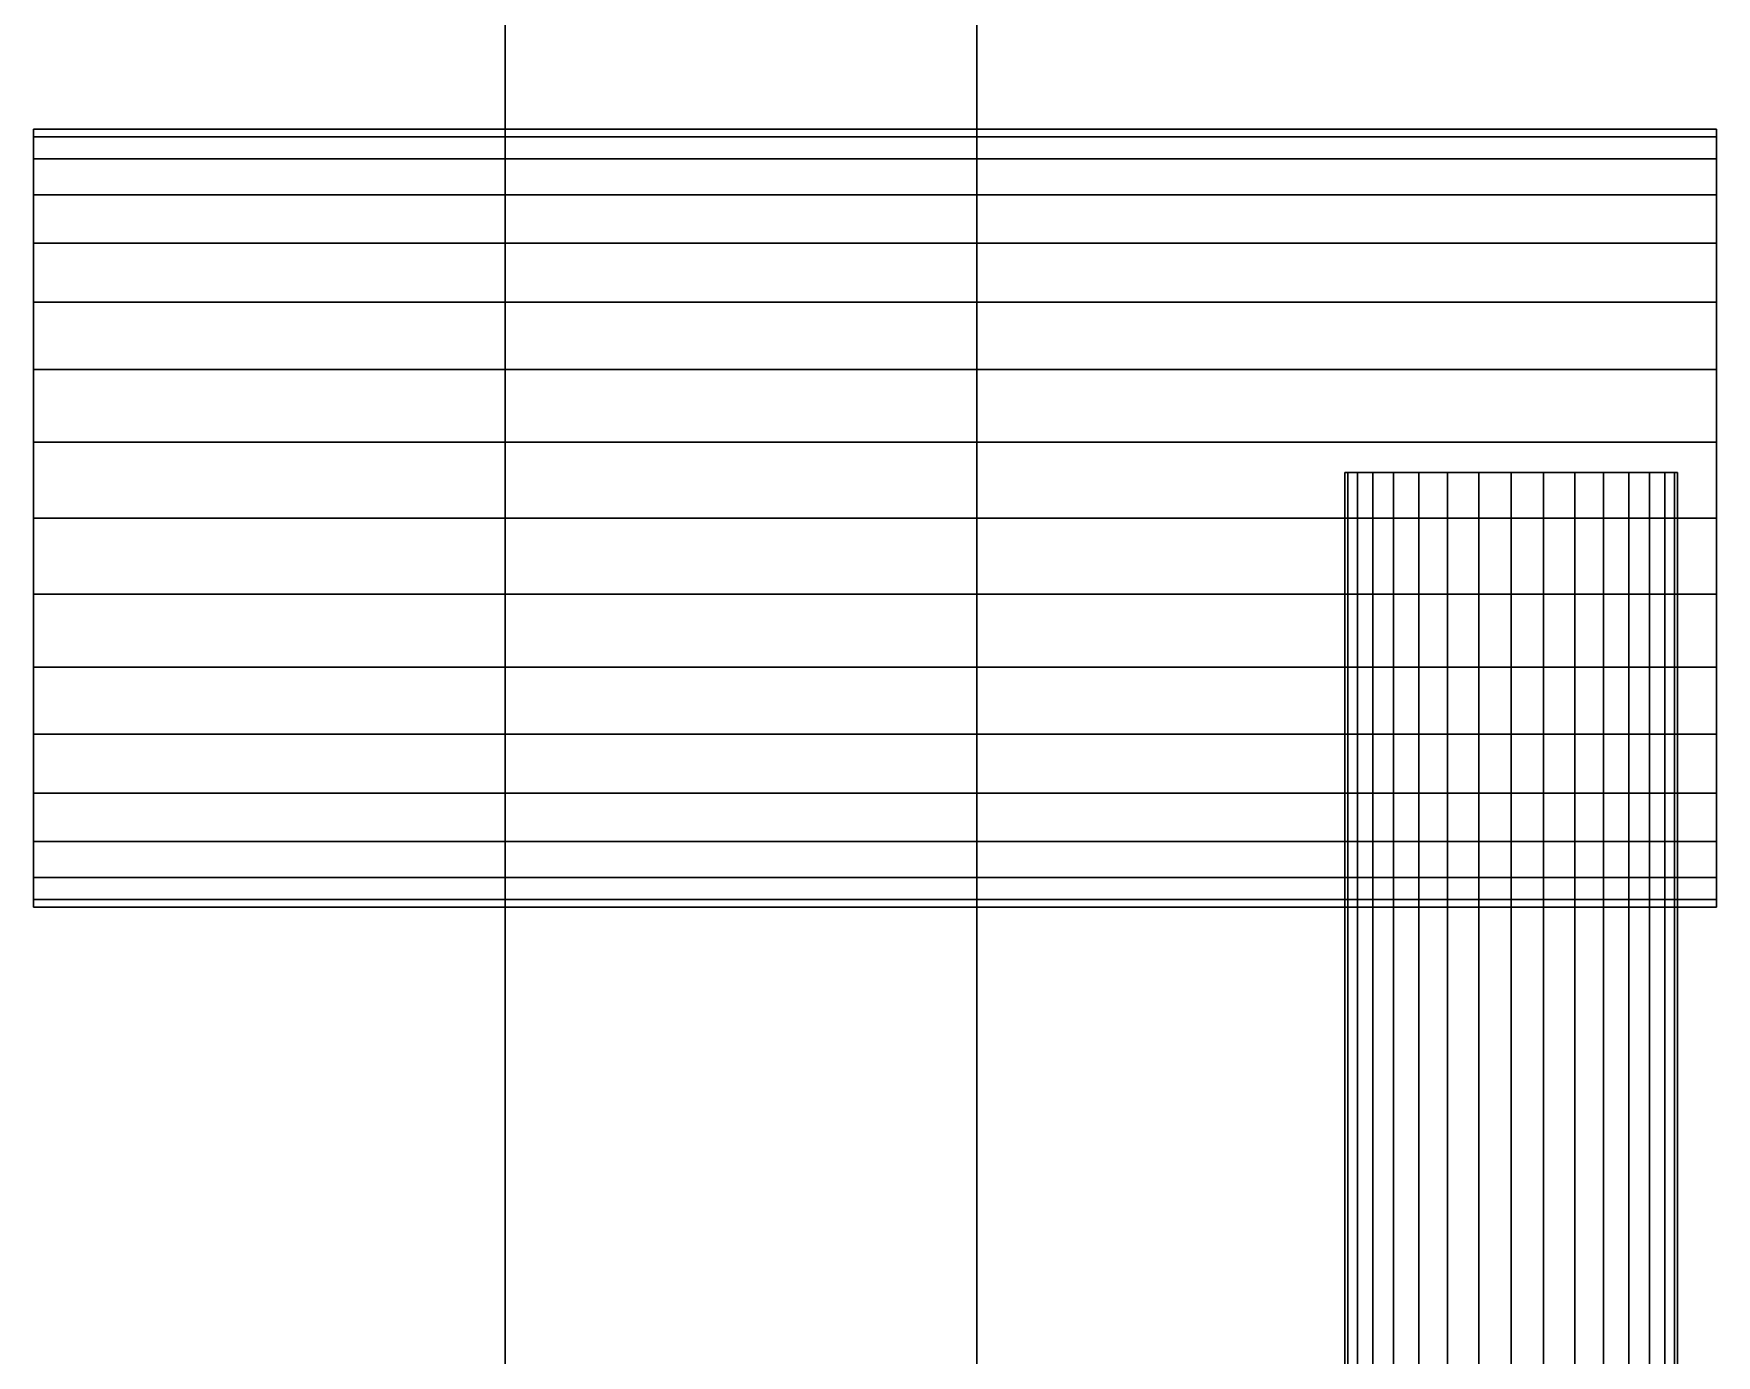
# Model space of a CAD drawing. Header units: metres. Extents: x 0 to 34.6, y -10.7 to 20.6.
# Drawn here: x 0.1165 to 0.1709, y 7.0561 to 7.0988 of the extents above; entities that cross this region are included whole.
import ezdxf

# ---------------------------------------------------------------- set-up
doc = ezdxf.new("R2010")
doc.units = ezdxf.units.M
doc.header["$MEASUREMENT"] = 0
doc.layers.get('0').update_dxf_attribs({"linetype": 'CONTINUOUS'})

msp = doc.modelspace()

# ---------------------------------------------------------------- linework, layer by layer
for points in [[(0.131742, 7.441944, 2.5), (0.131742, 7.441944, 2.5), (0.131742, 7.050845, 2.5)], [(0.146981, 7.441944, 2.5), (0.131742, 7.441944, 2.5), (0.131742, 7.050845, 2.5), (0.146981, 7.050845, 2.5)], [(0.131742, 7.441944, 2.5), (0.146981, 7.441944, 2.5), (0.146981, 7.050845, 2.5), (0.131742, 7.050845, 2.5)], [(0.116503, 7.094729, 2.5), (0.116503, 7.095445, 2.5), (0.116503, 7.095686, 2.5)], [(0.116503, 7.095686, 2.5), (0.116503, 7.095445, 2.5), (0.116503, 7.094729, 2.5)], [(0.116503, 7.094729, 2.5), (0.116503, 7.095686, 2.5), (0.116503, 7.094729, 2.5)], [(0.170884, 7.095686, 2.5), (0.170884, 7.095445, 2.5), (0.116503, 7.095445, 2.5), (0.116503, 7.095686, 2.5)], [(0.170884, 7.095445, 2.5), (0.170884, 7.095686, 2.5), (0.116503, 7.095686, 2.5), (0.116503, 7.095445, 2.5)], [(0.116503, 7.094729, 2.5), (0.116503, 7.095445, 2.5), (0.116503, 7.095686, 2.5)], [(0.116503, 7.095686, 2.5), (0.116503, 7.095445, 2.5), (0.116503, 7.094729, 2.5)], [(0.116503, 7.094729, 2.5), (0.116503, 7.095686, 2.5), (0.116503, 7.094729, 2.5)], [(0.170884, 7.095686, 2.5), (0.170884, 7.095445, 2.5), (0.116503, 7.095445, 2.5), (0.116503, 7.095686, 2.5)], [(0.170884, 7.095445, 2.5), (0.170884, 7.095686, 2.5), (0.116503, 7.095686, 2.5), (0.116503, 7.095445, 2.5)], [(0.170884, 7.094729, 2.5), (0.170884, 7.095445, 2.5), (0.170884, 7.095686, 2.5)], [(0.170884, 7.095686, 2.5), (0.170884, 7.095445, 2.5), (0.170884, 7.094729, 2.5)], [(0.170884, 7.092005, 2.5), (0.170884, 7.094729, 2.5), (0.170884, 7.095686, 2.5)], [(0.170884, 7.095686, 2.5), (0.170884, 7.094729, 2.5), (0.170884, 7.092005, 2.5)], [(0.170884, 7.083116, 2.5), (0.170884, 7.092005, 2.5), (0.170884, 7.095686, 2.5)], [(0.170884, 7.095686, 2.5), (0.170884, 7.092005, 2.5), (0.170884, 7.083116, 2.5)], [(0.170884, 7.083116, 2.5), (0.170884, 7.095686, 2.5), (0.170884, 7.083116, 2.5)], [(0.170884, 7.094729, 2.5), (0.170884, 7.095445, 2.5), (0.170884, 7.095686, 2.5)], [(0.170884, 7.095686, 2.5), (0.170884, 7.095445, 2.5), (0.170884, 7.094729, 2.5)], [(0.170884, 7.092005, 2.5), (0.170884, 7.094729, 2.5), (0.170884, 7.095686, 2.5)], [(0.170884, 7.095686, 2.5), (0.170884, 7.094729, 2.5), (0.170884, 7.092005, 2.5)], [(0.170884, 7.083116, 2.5), (0.170884, 7.092005, 2.5), (0.170884, 7.095686, 2.5)], [(0.170884, 7.095686, 2.5), (0.170884, 7.092005, 2.5), (0.170884, 7.083116, 2.5)], [(0.170884, 7.083116, 2.5), (0.170884, 7.095686, 2.5), (0.170884, 7.083116, 2.5)], [(0.170884, 7.095445, 2.5), (0.170884, 7.094729, 2.5), (0.116503, 7.094729, 2.5), (0.116503, 7.095445, 2.5)], [(0.170884, 7.094729, 2.5), (0.170884, 7.095445, 2.5), (0.116503, 7.095445, 2.5), (0.116503, 7.094729, 2.5)], [(0.170884, 7.095445, 2.5), (0.170884, 7.094729, 2.5), (0.116503, 7.094729, 2.5), (0.116503, 7.095445, 2.5)], [(0.170884, 7.094729, 2.5), (0.170884, 7.095445, 2.5), (0.116503, 7.095445, 2.5), (0.116503, 7.094729, 2.5)], [(0.116503, 7.092005, 2.5), (0.116503, 7.093568, 2.5), (0.116503, 7.094729, 2.5)], [(0.116503, 7.094729, 2.5), (0.116503, 7.093568, 2.5), (0.116503, 7.092005, 2.5)], [(0.116503, 7.087926, 2.5), (0.116503, 7.092005, 2.5), (0.116503, 7.094729, 2.5)], [(0.116503, 7.094729, 2.5), (0.116503, 7.092005, 2.5), (0.116503, 7.087926, 2.5)], [(0.116503, 7.078306, 2.5), (0.116503, 7.087926, 2.5), (0.116503, 7.094729, 2.5)], [(0.116503, 7.094729, 2.5), (0.116503, 7.094729, 2.5), (0.116503, 7.087926, 2.5)], [(0.116503, 7.078306, 2.5), (0.116503, 7.094729, 2.5), (0.116503, 7.087926, 2.5)], [(0.170884, 7.094729, 2.5), (0.170884, 7.093568, 2.5), (0.116503, 7.093568, 2.5), (0.116503, 7.094729, 2.5)], [(0.170884, 7.093568, 2.5), (0.170884, 7.094729, 2.5), (0.116503, 7.094729, 2.5), (0.116503, 7.093568, 2.5)], [(0.116503, 7.092005, 2.5), (0.116503, 7.093568, 2.5), (0.116503, 7.094729, 2.5)], [(0.116503, 7.094729, 2.5), (0.116503, 7.093568, 2.5), (0.116503, 7.092005, 2.5)], [(0.116503, 7.087926, 2.5), (0.116503, 7.092005, 2.5), (0.116503, 7.094729, 2.5)], [(0.116503, 7.094729, 2.5), (0.116503, 7.092005, 2.5), (0.116503, 7.087926, 2.5)], [(0.116503, 7.078306, 2.5), (0.116503, 7.087926, 2.5), (0.116503, 7.094729, 2.5)], [(0.116503, 7.094729, 2.5), (0.116503, 7.094729, 2.5), (0.116503, 7.087926, 2.5)], [(0.116503, 7.078306, 2.5), (0.116503, 7.094729, 2.5), (0.116503, 7.087926, 2.5)], [(0.170884, 7.094729, 2.5), (0.170884, 7.093568, 2.5), (0.116503, 7.093568, 2.5), (0.116503, 7.094729, 2.5)], [(0.170884, 7.093568, 2.5), (0.170884, 7.094729, 2.5), (0.116503, 7.094729, 2.5), (0.116503, 7.093568, 2.5)], [(0.170884, 7.092005, 2.5), (0.170884, 7.093568, 2.5), (0.170884, 7.094729, 2.5)], [(0.170884, 7.094729, 2.5), (0.170884, 7.093568, 2.5), (0.170884, 7.092005, 2.5)], [(0.170884, 7.092005, 2.5), (0.170884, 7.093568, 2.5), (0.170884, 7.094729, 2.5)], [(0.170884, 7.094729, 2.5), (0.170884, 7.093568, 2.5), (0.170884, 7.092005, 2.5)], [(0.170884, 7.093568, 2.5), (0.170884, 7.092005, 2.5), (0.116503, 7.092005, 2.5), (0.116503, 7.093568, 2.5)], [(0.170884, 7.092005, 2.5), (0.170884, 7.093568, 2.5), (0.116503, 7.093568, 2.5), (0.116503, 7.092005, 2.5)], [(0.170884, 7.093568, 2.5), (0.170884, 7.092005, 2.5), (0.116503, 7.092005, 2.5), (0.116503, 7.093568, 2.5)], [(0.170884, 7.092005, 2.5), (0.170884, 7.093568, 2.5), (0.116503, 7.093568, 2.5), (0.116503, 7.092005, 2.5)], [(0.116503, 7.087926, 2.5), (0.116503, 7.0901, 2.5), (0.116503, 7.092005, 2.5)], [(0.116503, 7.092005, 2.5), (0.116503, 7.0901, 2.5), (0.116503, 7.087926, 2.5)], [(0.170884, 7.092005, 2.5), (0.170884, 7.0901, 2.5), (0.116503, 7.0901, 2.5), (0.116503, 7.092005, 2.5)], [(0.170884, 7.0901, 2.5), (0.170884, 7.092005, 2.5), (0.116503, 7.092005, 2.5), (0.116503, 7.0901, 2.5)], [(0.116503, 7.087926, 2.5), (0.116503, 7.0901, 2.5), (0.116503, 7.092005, 2.5)], [(0.116503, 7.092005, 2.5), (0.116503, 7.0901, 2.5), (0.116503, 7.087926, 2.5)], [(0.170884, 7.092005, 2.5), (0.170884, 7.0901, 2.5), (0.116503, 7.0901, 2.5), (0.116503, 7.092005, 2.5)], [(0.170884, 7.0901, 2.5), (0.170884, 7.092005, 2.5), (0.116503, 7.092005, 2.5), (0.116503, 7.0901, 2.5)], [(0.170884, 7.087926, 2.5), (0.170884, 7.0901, 2.5), (0.170884, 7.092005, 2.5)], [(0.170884, 7.092005, 2.5), (0.170884, 7.0901, 2.5), (0.170884, 7.087926, 2.5)], [(0.170884, 7.083116, 2.5), (0.170884, 7.087926, 2.5), (0.170884, 7.092005, 2.5)], [(0.170884, 7.092005, 2.5), (0.170884, 7.087926, 2.5), (0.170884, 7.083116, 2.5)], [(0.170884, 7.087926, 2.5), (0.170884, 7.0901, 2.5), (0.170884, 7.092005, 2.5)], [(0.170884, 7.092005, 2.5), (0.170884, 7.0901, 2.5), (0.170884, 7.087926, 2.5)], [(0.170884, 7.083116, 2.5), (0.170884, 7.087926, 2.5), (0.170884, 7.092005, 2.5)], [(0.170884, 7.092005, 2.5), (0.170884, 7.087926, 2.5), (0.170884, 7.083116, 2.5)], [(0.170884, 7.087926, 2.5), (0.170884, 7.0901, 2.5), (0.116503, 7.0901, 2.5), (0.116503, 7.087926, 2.5)], [(0.170884, 7.0901, 2.5), (0.170884, 7.087926, 2.5), (0.116503, 7.087926, 2.5), (0.116503, 7.0901, 2.5)], [(0.170884, 7.087926, 2.5), (0.170884, 7.0901, 2.5), (0.116503, 7.0901, 2.5), (0.116503, 7.087926, 2.5)], [(0.170884, 7.0901, 2.5), (0.170884, 7.087926, 2.5), (0.116503, 7.087926, 2.5), (0.116503, 7.0901, 2.5)], [(0.116503, 7.087926, 2.5), (0.116503, 7.085568, 2.5), (0.116503, 7.083116, 2.5)], [(0.116503, 7.083116, 2.5), (0.116503, 7.085568, 2.5), (0.116503, 7.087926, 2.5)], [(0.116503, 7.087926, 2.5), (0.116503, 7.083116, 2.5), (0.116503, 7.078306, 2.5)], [(0.116503, 7.078306, 2.5), (0.116503, 7.083116, 2.5), (0.116503, 7.087926, 2.5)], [(0.116503, 7.087926, 2.5), (0.116503, 7.078306, 2.5), (0.116503, 7.071503, 2.5)], [(0.116503, 7.087926, 2.5), (0.116503, 7.071503, 2.5), (0.116503, 7.078306, 2.5)], [(0.170884, 7.085568, 2.5), (0.170884, 7.087926, 2.5), (0.116503, 7.087926, 2.5), (0.116503, 7.085568, 2.5)], [(0.170884, 7.087926, 2.5), (0.170884, 7.085568, 2.5), (0.116503, 7.085568, 2.5), (0.116503, 7.087926, 2.5)], [(0.116503, 7.087926, 2.5), (0.116503, 7.085568, 2.5), (0.116503, 7.083116, 2.5)], [(0.116503, 7.083116, 2.5), (0.116503, 7.085568, 2.5), (0.116503, 7.087926, 2.5)], [(0.116503, 7.087926, 2.5), (0.116503, 7.083116, 2.5), (0.116503, 7.078306, 2.5)], [(0.116503, 7.078306, 2.5), (0.116503, 7.083116, 2.5), (0.116503, 7.087926, 2.5)], [(0.116503, 7.087926, 2.5), (0.116503, 7.078306, 2.5), (0.116503, 7.071503, 2.5)], [(0.116503, 7.087926, 2.5), (0.116503, 7.071503, 2.5), (0.116503, 7.078306, 2.5)], [(0.170884, 7.085568, 2.5), (0.170884, 7.087926, 2.5), (0.116503, 7.087926, 2.5), (0.116503, 7.085568, 2.5)], [(0.170884, 7.087926, 2.5), (0.170884, 7.085568, 2.5), (0.116503, 7.085568, 2.5), (0.116503, 7.087926, 2.5)], [(0.170884, 7.083116, 2.5), (0.170884, 7.085568, 2.5), (0.170884, 7.087926, 2.5)], [(0.170884, 7.087926, 2.5), (0.170884, 7.085568, 2.5), (0.170884, 7.083116, 2.5)], [(0.170884, 7.083116, 2.5), (0.170884, 7.085568, 2.5), (0.170884, 7.087926, 2.5)], [(0.170884, 7.087926, 2.5), (0.170884, 7.085568, 2.5), (0.170884, 7.083116, 2.5)], [(0.170884, 7.085568, 2.5), (0.170884, 7.083116, 2.5), (0.116503, 7.083116, 2.5), (0.116503, 7.085568, 2.5)], [(0.170884, 7.083116, 2.5), (0.170884, 7.085568, 2.5), (0.116503, 7.085568, 2.5), (0.116503, 7.083116, 2.5)], [(0.170884, 7.085568, 2.5), (0.170884, 7.083116, 2.5), (0.116503, 7.083116, 2.5), (0.116503, 7.085568, 2.5)], [(0.170884, 7.083116, 2.5), (0.170884, 7.085568, 2.5), (0.116503, 7.085568, 2.5), (0.116503, 7.083116, 2.5)], [(0.159284, 7.084593, 2.5), (0.158978, 7.084593, 2.5), (0.158875, 7.084593, 2.5)], [(0.158875, 7.084593, 2.5), (0.158978, 7.084593, 2.5), (0.159284, 7.084593, 2.5)], [(0.16045, 7.084593, 2.5), (0.159284, 7.084593, 2.5), (0.158875, 7.084593, 2.5)], [(0.158875, 7.084593, 2.5), (0.159284, 7.084593, 2.5), (0.16045, 7.084593, 2.5)], [(0.164252, 7.084593, 2.5), (0.16045, 7.084593, 2.5), (0.158875, 7.084593, 2.5)], [(0.158875, 7.084593, 2.5), (0.16045, 7.084593, 2.5), (0.164252, 7.084593, 2.5)], [(0.164252, 7.084593, 2.5), (0.158875, 7.084593, 2.5), (0.164252, 7.084593, 2.5)], [(0.159284, 7.084593, 2.5), (0.158978, 7.084593, 2.5), (0.158875, 7.084593, 2.5)], [(0.158875, 7.084593, 2.5), (0.158978, 7.084593, 2.5), (0.159284, 7.084593, 2.5)], [(0.16045, 7.084593, 2.5), (0.159284, 7.084593, 2.5), (0.158875, 7.084593, 2.5)], [(0.158875, 7.084593, 2.5), (0.159284, 7.084593, 2.5), (0.16045, 7.084593, 2.5)], [(0.164252, 7.084593, 2.5), (0.16045, 7.084593, 2.5), (0.158875, 7.084593, 2.5)], [(0.158875, 7.084593, 2.5), (0.16045, 7.084593, 2.5), (0.164252, 7.084593, 2.5)], [(0.164252, 7.084593, 2.5), (0.158875, 7.084593, 2.5), (0.164252, 7.084593, 2.5)], [(0.158978, 6.968292, 2.5), (0.158875, 6.968292, 2.5), (0.158875, 7.084593, 2.5), (0.158978, 7.084593, 2.5)], [(0.158875, 6.968292, 2.5), (0.158978, 6.968292, 2.5), (0.158978, 7.084593, 2.5), (0.158875, 7.084593, 2.5)], [(0.158978, 6.968292, 2.5), (0.158875, 6.968292, 2.5), (0.158875, 7.084593, 2.5), (0.158978, 7.084593, 2.5)], [(0.158875, 6.968292, 2.5), (0.158978, 6.968292, 2.5), (0.158978, 7.084593, 2.5), (0.158875, 7.084593, 2.5)], [(0.159284, 6.968292, 2.5), (0.158978, 6.968292, 2.5), (0.158978, 7.084593, 2.5), (0.159284, 7.084593, 2.5)], [(0.158978, 6.968292, 2.5), (0.159284, 6.968292, 2.5), (0.159284, 7.084593, 2.5), (0.158978, 7.084593, 2.5)], [(0.159284, 6.968292, 2.5), (0.158978, 6.968292, 2.5), (0.158978, 7.084593, 2.5), (0.159284, 7.084593, 2.5)], [(0.158978, 6.968292, 2.5), (0.159284, 6.968292, 2.5), (0.159284, 7.084593, 2.5), (0.158978, 7.084593, 2.5)], [(0.16045, 7.084593, 2.5), (0.159781, 7.084593, 2.5), (0.159284, 7.084593, 2.5)], [(0.159284, 7.084593, 2.5), (0.159781, 7.084593, 2.5), (0.16045, 7.084593, 2.5)], [(0.16045, 7.084593, 2.5), (0.159781, 7.084593, 2.5), (0.159284, 7.084593, 2.5)], [(0.159284, 7.084593, 2.5), (0.159781, 7.084593, 2.5), (0.16045, 7.084593, 2.5)], [(0.159781, 6.968292, 2.5), (0.159284, 6.968292, 2.5), (0.159284, 7.084593, 2.5), (0.159781, 7.084593, 2.5)], [(0.159284, 6.968292, 2.5), (0.159781, 6.968292, 2.5), (0.159781, 7.084593, 2.5), (0.159284, 7.084593, 2.5)], [(0.159781, 6.968292, 2.5), (0.159284, 6.968292, 2.5), (0.159284, 7.084593, 2.5), (0.159781, 7.084593, 2.5)], [(0.159284, 6.968292, 2.5), (0.159781, 6.968292, 2.5), (0.159781, 7.084593, 2.5), (0.159284, 7.084593, 2.5)], [(0.16045, 6.968292, 2.5), (0.159781, 6.968292, 2.5), (0.159781, 7.084593, 2.5), (0.16045, 7.084593, 2.5)], [(0.16045, 6.968292, 2.5), (0.159781, 6.968292, 2.5), (0.159781, 7.084593, 2.5), (0.16045, 7.084593, 2.5)], [(0.159781, 6.968292, 2.5), (0.16045, 6.968292, 2.5), (0.16045, 7.084593, 2.5), (0.159781, 7.084593, 2.5)], [(0.159781, 6.968292, 2.5), (0.16045, 6.968292, 2.5), (0.16045, 7.084593, 2.5), (0.159781, 7.084593, 2.5)], [(0.162194, 7.084593, 2.5), (0.161265, 7.084593, 2.5), (0.16045, 7.084593, 2.5)], [(0.16045, 7.084593, 2.5), (0.161265, 7.084593, 2.5), (0.162194, 7.084593, 2.5)], [(0.164252, 7.084593, 2.5), (0.162194, 7.084593, 2.5), (0.16045, 7.084593, 2.5)], [(0.16045, 7.084593, 2.5), (0.162194, 7.084593, 2.5), (0.164252, 7.084593, 2.5)], [(0.162194, 7.084593, 2.5), (0.161265, 7.084593, 2.5), (0.16045, 7.084593, 2.5)], [(0.16045, 7.084593, 2.5), (0.161265, 7.084593, 2.5), (0.162194, 7.084593, 2.5)], [(0.164252, 7.084593, 2.5), (0.162194, 7.084593, 2.5), (0.16045, 7.084593, 2.5)], [(0.16045, 7.084593, 2.5), (0.162194, 7.084593, 2.5), (0.164252, 7.084593, 2.5)], [(0.161265, 6.968292, 2.5), (0.16045, 6.968292, 2.5), (0.16045, 7.084593, 2.5), (0.161265, 7.084593, 2.5)], [(0.161265, 6.968292, 2.5), (0.16045, 6.968292, 2.5), (0.16045, 7.084593, 2.5), (0.161265, 7.084593, 2.5)], [(0.16045, 6.968292, 2.5), (0.161265, 6.968292, 2.5), (0.161265, 7.084593, 2.5), (0.16045, 7.084593, 2.5)], [(0.16045, 6.968292, 2.5), (0.161265, 6.968292, 2.5), (0.161265, 7.084593, 2.5), (0.16045, 7.084593, 2.5)], [(0.162194, 6.968292, 2.5), (0.161265, 6.968292, 2.5), (0.161265, 7.084593, 2.5), (0.162194, 7.084593, 2.5)], [(0.162194, 6.968292, 2.5), (0.161265, 6.968292, 2.5), (0.161265, 7.084593, 2.5), (0.162194, 7.084593, 2.5)], [(0.161265, 6.968292, 2.5), (0.162194, 6.968292, 2.5), (0.162194, 7.084593, 2.5), (0.161265, 7.084593, 2.5)], [(0.161265, 6.968292, 2.5), (0.162194, 6.968292, 2.5), (0.162194, 7.084593, 2.5), (0.161265, 7.084593, 2.5)], [(0.164252, 7.084593, 2.5), (0.163203, 7.084593, 2.5), (0.162194, 7.084593, 2.5)], [(0.162194, 7.084593, 2.5), (0.163203, 7.084593, 2.5), (0.164252, 7.084593, 2.5)], [(0.164252, 7.084593, 2.5), (0.163203, 7.084593, 2.5), (0.162194, 7.084593, 2.5)], [(0.162194, 7.084593, 2.5), (0.163203, 7.084593, 2.5), (0.164252, 7.084593, 2.5)], [(0.163203, 6.968292, 2.5), (0.162194, 6.968292, 2.5), (0.162194, 7.084593, 2.5), (0.163203, 7.084593, 2.5)], [(0.163203, 6.968292, 2.5), (0.162194, 6.968292, 2.5), (0.162194, 7.084593, 2.5), (0.163203, 7.084593, 2.5)], [(0.162194, 6.968292, 2.5), (0.163203, 6.968292, 2.5), (0.163203, 7.084593, 2.5), (0.162194, 7.084593, 2.5)], [(0.162194, 6.968292, 2.5), (0.163203, 6.968292, 2.5), (0.163203, 7.084593, 2.5), (0.162194, 7.084593, 2.5)], [(0.164252, 6.968292, 2.5), (0.163203, 6.968292, 2.5), (0.163203, 7.084593, 2.5), (0.164252, 7.084593, 2.5)], [(0.164252, 6.968292, 2.5), (0.163203, 6.968292, 2.5), (0.163203, 7.084593, 2.5), (0.164252, 7.084593, 2.5)], [(0.163203, 6.968292, 2.5), (0.164252, 6.968292, 2.5), (0.164252, 7.084593, 2.5), (0.163203, 7.084593, 2.5)], [(0.163203, 6.968292, 2.5), (0.164252, 6.968292, 2.5), (0.164252, 7.084593, 2.5), (0.163203, 7.084593, 2.5)], [(0.164252, 7.084593, 2.5), (0.165301, 7.084593, 2.5), (0.16631, 7.084593, 2.5)], [(0.16631, 7.084593, 2.5), (0.165301, 7.084593, 2.5), (0.164252, 7.084593, 2.5)], [(0.164252, 7.084593, 2.5), (0.16631, 7.084593, 2.5), (0.168054, 7.084593, 2.5)], [(0.168054, 7.084593, 2.5), (0.16631, 7.084593, 2.5), (0.164252, 7.084593, 2.5)], [(0.164252, 7.084593, 2.5), (0.168054, 7.084593, 2.5), (0.169629, 7.084593, 2.5)], [(0.169629, 7.084593, 2.5), (0.168054, 7.084593, 2.5), (0.164252, 7.084593, 2.5)], [(0.164252, 7.084593, 2.5), (0.169629, 7.084593, 2.5), (0.164252, 7.084593, 2.5)], [(0.164252, 7.084593, 2.5), (0.165301, 7.084593, 2.5), (0.16631, 7.084593, 2.5)], [(0.16631, 7.084593, 2.5), (0.165301, 7.084593, 2.5), (0.164252, 7.084593, 2.5)], [(0.164252, 7.084593, 2.5), (0.16631, 7.084593, 2.5), (0.168054, 7.084593, 2.5)], [(0.168054, 7.084593, 2.5), (0.16631, 7.084593, 2.5), (0.164252, 7.084593, 2.5)], [(0.164252, 7.084593, 2.5), (0.168054, 7.084593, 2.5), (0.169629, 7.084593, 2.5)], [(0.169629, 7.084593, 2.5), (0.168054, 7.084593, 2.5), (0.164252, 7.084593, 2.5)], [(0.164252, 7.084593, 2.5), (0.169629, 7.084593, 2.5), (0.164252, 7.084593, 2.5)], [(0.164252, 6.968292, 2.5), (0.165301, 6.968292, 2.5), (0.165301, 7.084593, 2.5), (0.164252, 7.084593, 2.5)], [(0.165301, 6.968292, 2.5), (0.164252, 6.968292, 2.5), (0.164252, 7.084593, 2.5), (0.165301, 7.084593, 2.5)], [(0.165301, 6.968292, 2.5), (0.164252, 6.968292, 2.5), (0.164252, 7.084593, 2.5), (0.165301, 7.084593, 2.5)], [(0.164252, 6.968292, 2.5), (0.165301, 6.968292, 2.5), (0.165301, 7.084593, 2.5), (0.164252, 7.084593, 2.5)], [(0.165301, 6.968292, 2.5), (0.16631, 6.968292, 2.5), (0.16631, 7.084593, 2.5), (0.165301, 7.084593, 2.5)], [(0.16631, 6.968292, 2.5), (0.165301, 6.968292, 2.5), (0.165301, 7.084593, 2.5), (0.16631, 7.084593, 2.5)], [(0.16631, 6.968292, 2.5), (0.165301, 6.968292, 2.5), (0.165301, 7.084593, 2.5), (0.16631, 7.084593, 2.5)], [(0.165301, 6.968292, 2.5), (0.16631, 6.968292, 2.5), (0.16631, 7.084593, 2.5), (0.165301, 7.084593, 2.5)], [(0.16631, 7.084593, 2.5), (0.167239, 7.084593, 2.5), (0.168054, 7.084593, 2.5)], [(0.168054, 7.084593, 2.5), (0.167239, 7.084593, 2.5), (0.16631, 7.084593, 2.5)], [(0.16631, 7.084593, 2.5), (0.167239, 7.084593, 2.5), (0.168054, 7.084593, 2.5)], [(0.168054, 7.084593, 2.5), (0.167239, 7.084593, 2.5), (0.16631, 7.084593, 2.5)], [(0.16631, 6.968292, 2.5), (0.167239, 6.968292, 2.5), (0.167239, 7.084593, 2.5), (0.16631, 7.084593, 2.5)], [(0.167239, 6.968292, 2.5), (0.16631, 6.968292, 2.5), (0.16631, 7.084593, 2.5), (0.167239, 7.084593, 2.5)], [(0.167239, 6.968292, 2.5), (0.16631, 6.968292, 2.5), (0.16631, 7.084593, 2.5), (0.167239, 7.084593, 2.5)], [(0.16631, 6.968292, 2.5), (0.167239, 6.968292, 2.5), (0.167239, 7.084593, 2.5), (0.16631, 7.084593, 2.5)], [(0.167239, 6.968292, 2.5), (0.168054, 6.968292, 2.5), (0.168054, 7.084593, 2.5), (0.167239, 7.084593, 2.5)], [(0.168054, 6.968292, 2.5), (0.167239, 6.968292, 2.5), (0.167239, 7.084593, 2.5), (0.168054, 7.084593, 2.5)], [(0.168054, 6.968292, 2.5), (0.167239, 6.968292, 2.5), (0.167239, 7.084593, 2.5), (0.168054, 7.084593, 2.5)], [(0.167239, 6.968292, 2.5), (0.168054, 6.968292, 2.5), (0.168054, 7.084593, 2.5), (0.167239, 7.084593, 2.5)], [(0.168054, 7.084593, 2.5), (0.168723, 7.084593, 2.5), (0.16922, 7.084593, 2.5)], [(0.16922, 7.084593, 2.5), (0.168723, 7.084593, 2.5), (0.168054, 7.084593, 2.5)], [(0.168054, 7.084593, 2.5), (0.16922, 7.084593, 2.5), (0.169629, 7.084593, 2.5)], [(0.169629, 7.084593, 2.5), (0.16922, 7.084593, 2.5), (0.168054, 7.084593, 2.5)], [(0.168054, 7.084593, 2.5), (0.168723, 7.084593, 2.5), (0.16922, 7.084593, 2.5)], [(0.16922, 7.084593, 2.5), (0.168723, 7.084593, 2.5), (0.168054, 7.084593, 2.5)], [(0.168054, 7.084593, 2.5), (0.16922, 7.084593, 2.5), (0.169629, 7.084593, 2.5)], [(0.169629, 7.084593, 2.5), (0.16922, 7.084593, 2.5), (0.168054, 7.084593, 2.5)], [(0.168054, 6.968292, 2.5), (0.168723, 6.968292, 2.5), (0.168723, 7.084593, 2.5), (0.168054, 7.084593, 2.5)], [(0.168723, 6.968292, 2.5), (0.168054, 6.968292, 2.5), (0.168054, 7.084593, 2.5), (0.168723, 7.084593, 2.5)], [(0.168723, 6.968292, 2.5), (0.168054, 6.968292, 2.5), (0.168054, 7.084593, 2.5), (0.168723, 7.084593, 2.5)], [(0.168054, 6.968292, 2.5), (0.168723, 6.968292, 2.5), (0.168723, 7.084593, 2.5), (0.168054, 7.084593, 2.5)], [(0.16922, 6.968292, 2.5), (0.168723, 6.968292, 2.5), (0.168723, 7.084593, 2.5), (0.16922, 7.084593, 2.5)], [(0.168723, 6.968292, 2.5), (0.16922, 6.968292, 2.5), (0.16922, 7.084593, 2.5), (0.168723, 7.084593, 2.5)], [(0.16922, 6.968292, 2.5), (0.168723, 6.968292, 2.5), (0.168723, 7.084593, 2.5), (0.16922, 7.084593, 2.5)], [(0.168723, 6.968292, 2.5), (0.16922, 6.968292, 2.5), (0.16922, 7.084593, 2.5), (0.168723, 7.084593, 2.5)], [(0.16922, 7.084593, 2.5), (0.169526, 7.084593, 2.5), (0.169629, 7.084593, 2.5)], [(0.169629, 7.084593, 2.5), (0.169526, 7.084593, 2.5), (0.16922, 7.084593, 2.5)], [(0.16922, 7.084593, 2.5), (0.169526, 7.084593, 2.5), (0.169629, 7.084593, 2.5)], [(0.169629, 7.084593, 2.5), (0.169526, 7.084593, 2.5), (0.16922, 7.084593, 2.5)], [(0.16922, 6.968292, 2.5), (0.169526, 6.968292, 2.5), (0.169526, 7.084593, 2.5), (0.16922, 7.084593, 2.5)], [(0.169526, 6.968292, 2.5), (0.16922, 6.968292, 2.5), (0.16922, 7.084593, 2.5), (0.169526, 7.084593, 2.5)], [(0.16922, 6.968292, 2.5), (0.169526, 6.968292, 2.5), (0.169526, 7.084593, 2.5), (0.16922, 7.084593, 2.5)], [(0.169526, 6.968292, 2.5), (0.16922, 6.968292, 2.5), (0.16922, 7.084593, 2.5), (0.169526, 7.084593, 2.5)], [(0.169526, 6.968292, 2.5), (0.169629, 6.968292, 2.5), (0.169629, 7.084593, 2.5), (0.169526, 7.084593, 2.5)], [(0.169629, 6.968292, 2.5), (0.169526, 6.968292, 2.5), (0.169526, 7.084593, 2.5), (0.169629, 7.084593, 2.5)], [(0.169526, 6.968292, 2.5), (0.169629, 6.968292, 2.5), (0.169629, 7.084593, 2.5), (0.169526, 7.084593, 2.5)], [(0.169629, 6.968292, 2.5), (0.169526, 6.968292, 2.5), (0.169526, 7.084593, 2.5), (0.169629, 7.084593, 2.5)], [(0.116503, 7.083116, 2.5), (0.116503, 7.080664, 2.5), (0.116503, 7.078306, 2.5)], [(0.116503, 7.078306, 2.5), (0.116503, 7.080664, 2.5), (0.116503, 7.083116, 2.5)], [(0.170884, 7.080664, 2.5), (0.170884, 7.083116, 2.5), (0.116503, 7.083116, 2.5), (0.116503, 7.080664, 2.5)], [(0.170884, 7.083116, 2.5), (0.170884, 7.080664, 2.5), (0.116503, 7.080664, 2.5), (0.116503, 7.083116, 2.5)], [(0.116503, 7.083116, 2.5), (0.116503, 7.080664, 2.5), (0.116503, 7.078306, 2.5)], [(0.116503, 7.078306, 2.5), (0.116503, 7.080664, 2.5), (0.116503, 7.083116, 2.5)], [(0.170884, 7.080664, 2.5), (0.170884, 7.083116, 2.5), (0.116503, 7.083116, 2.5), (0.116503, 7.080664, 2.5)], [(0.170884, 7.083116, 2.5), (0.170884, 7.080664, 2.5), (0.116503, 7.080664, 2.5), (0.116503, 7.083116, 2.5)], [(0.170884, 7.083116, 2.5), (0.170884, 7.080664, 2.5), (0.170884, 7.078306, 2.5)], [(0.170884, 7.078306, 2.5), (0.170884, 7.080664, 2.5), (0.170884, 7.083116, 2.5)], [(0.170884, 7.083116, 2.5), (0.170884, 7.078306, 2.5), (0.170884, 7.074227, 2.5)], [(0.170884, 7.074227, 2.5), (0.170884, 7.078306, 2.5), (0.170884, 7.083116, 2.5)], [(0.170884, 7.083116, 2.5), (0.170884, 7.074227, 2.5), (0.170884, 7.070546, 2.5)], [(0.170884, 7.070546, 2.5), (0.170884, 7.074227, 2.5), (0.170884, 7.083116, 2.5)], [(0.170884, 7.083116, 2.5), (0.170884, 7.070546, 2.5), (0.170884, 7.083116, 2.5)], [(0.170884, 7.083116, 2.5), (0.170884, 7.080664, 2.5), (0.170884, 7.078306, 2.5)], [(0.170884, 7.078306, 2.5), (0.170884, 7.080664, 2.5), (0.170884, 7.083116, 2.5)], [(0.170884, 7.083116, 2.5), (0.170884, 7.078306, 2.5), (0.170884, 7.074227, 2.5)], [(0.170884, 7.074227, 2.5), (0.170884, 7.078306, 2.5), (0.170884, 7.083116, 2.5)], [(0.170884, 7.083116, 2.5), (0.170884, 7.074227, 2.5), (0.170884, 7.070546, 2.5)], [(0.170884, 7.070546, 2.5), (0.170884, 7.074227, 2.5), (0.170884, 7.083116, 2.5)], [(0.170884, 7.083116, 2.5), (0.170884, 7.070546, 2.5), (0.170884, 7.083116, 2.5)], [(0.170884, 7.080664, 2.5), (0.170884, 7.078306, 2.5), (0.116503, 7.078306, 2.5), (0.116503, 7.080664, 2.5)], [(0.170884, 7.078306, 2.5), (0.170884, 7.080664, 2.5), (0.116503, 7.080664, 2.5), (0.116503, 7.078306, 2.5)], [(0.170884, 7.080664, 2.5), (0.170884, 7.078306, 2.5), (0.116503, 7.078306, 2.5), (0.116503, 7.080664, 2.5)], [(0.170884, 7.078306, 2.5), (0.170884, 7.080664, 2.5), (0.116503, 7.080664, 2.5), (0.116503, 7.078306, 2.5)], [(0.116503, 7.078306, 2.5), (0.116503, 7.076132, 2.5), (0.116503, 7.074227, 2.5)], [(0.116503, 7.074227, 2.5), (0.116503, 7.076132, 2.5), (0.116503, 7.078306, 2.5)], [(0.116503, 7.078306, 2.5), (0.116503, 7.074227, 2.5), (0.116503, 7.071503, 2.5)], [(0.116503, 7.071502, 2.5), (0.116503, 7.074227, 2.5), (0.116503, 7.078306, 2.5)], [(0.116503, 7.071503, 2.5), (0.116503, 7.071502, 2.5), (0.116503, 7.078306, 2.5)], [(0.170884, 7.078306, 2.5), (0.170884, 7.076132, 2.5), (0.116503, 7.076132, 2.5), (0.116503, 7.078306, 2.5)], [(0.170884, 7.076132, 2.5), (0.170884, 7.078306, 2.5), (0.116503, 7.078306, 2.5), (0.116503, 7.076132, 2.5)], [(0.116503, 7.078306, 2.5), (0.116503, 7.076132, 2.5), (0.116503, 7.074227, 2.5)], [(0.116503, 7.074227, 2.5), (0.116503, 7.076132, 2.5), (0.116503, 7.078306, 2.5)], [(0.116503, 7.078306, 2.5), (0.116503, 7.074227, 2.5), (0.116503, 7.071503, 2.5)], [(0.116503, 7.071502, 2.5), (0.116503, 7.074227, 2.5), (0.116503, 7.078306, 2.5)], [(0.116503, 7.071503, 2.5), (0.116503, 7.071502, 2.5), (0.116503, 7.078306, 2.5)], [(0.170884, 7.078306, 2.5), (0.170884, 7.076132, 2.5), (0.116503, 7.076132, 2.5), (0.116503, 7.078306, 2.5)], [(0.170884, 7.076132, 2.5), (0.170884, 7.078306, 2.5), (0.116503, 7.078306, 2.5), (0.116503, 7.076132, 2.5)], [(0.170884, 7.078306, 2.5), (0.170884, 7.076132, 2.5), (0.170884, 7.074227, 2.5)], [(0.170884, 7.074227, 2.5), (0.170884, 7.076132, 2.5), (0.170884, 7.078306, 2.5)], [(0.170884, 7.078306, 2.5), (0.170884, 7.076132, 2.5), (0.170884, 7.074227, 2.5)], [(0.170884, 7.074227, 2.5), (0.170884, 7.076132, 2.5), (0.170884, 7.078306, 2.5)], [(0.170884, 7.076132, 2.5), (0.170884, 7.074227, 2.5), (0.116503, 7.074227, 2.5), (0.116503, 7.076132, 2.5)], [(0.170884, 7.074227, 2.5), (0.170884, 7.076132, 2.5), (0.116503, 7.076132, 2.5), (0.116503, 7.074227, 2.5)], [(0.170884, 7.076132, 2.5), (0.170884, 7.074227, 2.5), (0.116503, 7.074227, 2.5), (0.116503, 7.076132, 2.5)], [(0.170884, 7.074227, 2.5), (0.170884, 7.076132, 2.5), (0.116503, 7.076132, 2.5), (0.116503, 7.074227, 2.5)], [(0.116503, 7.074227, 2.5), (0.116503, 7.072664, 2.5), (0.116503, 7.071503, 2.5)], [(0.116503, 7.071502, 2.5), (0.116503, 7.072664, 2.5), (0.116503, 7.074227, 2.5)], [(0.170884, 7.074227, 2.5), (0.170884, 7.072664, 2.5), (0.116503, 7.072664, 2.5), (0.116503, 7.074227, 2.5)], [(0.170884, 7.072664, 2.5), (0.170884, 7.074227, 2.5), (0.116503, 7.074227, 2.5), (0.116503, 7.072664, 2.5)], [(0.116503, 7.074227, 2.5), (0.116503, 7.072664, 2.5), (0.116503, 7.071503, 2.5)], [(0.116503, 7.071502, 2.5), (0.116503, 7.072664, 2.5), (0.116503, 7.074227, 2.5)], [(0.170884, 7.074227, 2.5), (0.170884, 7.072664, 2.5), (0.116503, 7.072664, 2.5), (0.116503, 7.074227, 2.5)], [(0.170884, 7.072664, 2.5), (0.170884, 7.074227, 2.5), (0.116503, 7.074227, 2.5), (0.116503, 7.072664, 2.5)], [(0.170884, 7.074227, 2.5), (0.170884, 7.072664, 2.5), (0.170884, 7.071502, 2.5)], [(0.170884, 7.071503, 2.5), (0.170884, 7.072664, 2.5), (0.170884, 7.074227, 2.5)], [(0.170884, 7.074227, 2.5), (0.170884, 7.071502, 2.5), (0.170884, 7.070546, 2.5)], [(0.170884, 7.070546, 2.5), (0.170884, 7.071503, 2.5), (0.170884, 7.074227, 2.5)], [(0.170884, 7.074227, 2.5), (0.170884, 7.072664, 2.5), (0.170884, 7.071502, 2.5)], [(0.170884, 7.071503, 2.5), (0.170884, 7.072664, 2.5), (0.170884, 7.074227, 2.5)], [(0.170884, 7.074227, 2.5), (0.170884, 7.071502, 2.5), (0.170884, 7.070546, 2.5)], [(0.170884, 7.070546, 2.5), (0.170884, 7.071503, 2.5), (0.170884, 7.074227, 2.5)], [(0.170884, 7.071502, 2.5), (0.170884, 7.072664, 2.5), (0.116503, 7.072664, 2.5), (0.116503, 7.071502, 2.5)], [(0.170884, 7.072664, 2.5), (0.170884, 7.071503, 2.5), (0.116503, 7.071503, 2.5), (0.116503, 7.072664, 2.5)], [(0.170884, 7.071502, 2.5), (0.170884, 7.072664, 2.5), (0.116503, 7.072664, 2.5), (0.116503, 7.071502, 2.5)], [(0.170884, 7.072664, 2.5), (0.170884, 7.071503, 2.5), (0.116503, 7.071503, 2.5), (0.116503, 7.072664, 2.5)], [(0.116503, 7.071503, 2.5), (0.116503, 7.070787, 2.5), (0.116503, 7.070546, 2.5)], [(0.116503, 7.071503, 2.5), (0.116503, 7.070546, 2.5), (0.116503, 7.071502, 2.5)], [(0.170884, 7.071503, 2.5), (0.170884, 7.070787, 2.5), (0.116503, 7.070787, 2.5), (0.116503, 7.071503, 2.5)], [(0.116503, 7.071503, 2.5), (0.116503, 7.070787, 2.5), (0.116503, 7.070546, 2.5)], [(0.116503, 7.071503, 2.5), (0.116503, 7.070546, 2.5), (0.116503, 7.071502, 2.5)], [(0.170884, 7.071503, 2.5), (0.170884, 7.070787, 2.5), (0.116503, 7.070787, 2.5), (0.116503, 7.071503, 2.5)], [(0.116503, 7.070546, 2.5), (0.116503, 7.070787, 2.5), (0.116503, 7.071502, 2.5)], [(0.170884, 7.070787, 2.5), (0.170884, 7.071502, 2.5), (0.116503, 7.071502, 2.5), (0.116503, 7.070787, 2.5)], [(0.116503, 7.070546, 2.5), (0.116503, 7.070787, 2.5), (0.116503, 7.071502, 2.5)], [(0.170884, 7.070787, 2.5), (0.170884, 7.071502, 2.5), (0.116503, 7.071502, 2.5), (0.116503, 7.070787, 2.5)], [(0.170884, 7.070546, 2.5), (0.170884, 7.070787, 2.5), (0.170884, 7.071503, 2.5)], [(0.170884, 7.070546, 2.5), (0.170884, 7.070787, 2.5), (0.170884, 7.071503, 2.5)], [(0.170884, 7.071502, 2.5), (0.170884, 7.070787, 2.5), (0.170884, 7.070546, 2.5)], [(0.170884, 7.071502, 2.5), (0.170884, 7.070787, 2.5), (0.170884, 7.070546, 2.5)], [(0.170884, 7.070546, 2.5), (0.170884, 7.070787, 2.5), (0.116503, 7.070787, 2.5), (0.116503, 7.070546, 2.5)], [(0.170884, 7.070787, 2.5), (0.170884, 7.070546, 2.5), (0.116503, 7.070546, 2.5), (0.116503, 7.070787, 2.5)], [(0.170884, 7.070546, 2.5), (0.170884, 7.070787, 2.5), (0.116503, 7.070787, 2.5), (0.116503, 7.070546, 2.5)], [(0.170884, 7.070787, 2.5), (0.170884, 7.070546, 2.5), (0.116503, 7.070546, 2.5), (0.116503, 7.070787, 2.5)]]:
    msp.add_3dface(points)

doc.saveas('drawing.dxf')
